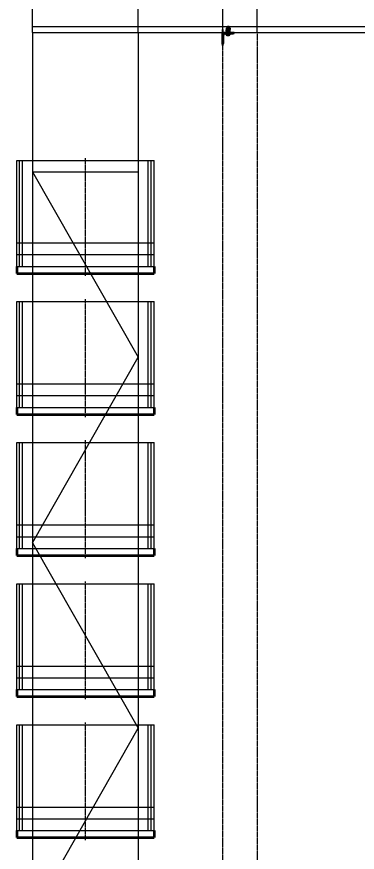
# Model space of a CAD drawing. Header units: millimetres. Extents: x -67280 to 67280, y -47520 to 47520.
# Drawn here: x 38706 to 41604, y 32789 to 39898 of the extents above; entities that cross this region are included whole.
import ezdxf

# ---------------------------------------------------------------- set-up
doc = ezdxf.new("R2010")
doc.units = ezdxf.units.MM
doc.linetypes.add('点画线', pattern=[18, 12, -2, 2, -2])
doc.layers.get('0').update_dxf_attribs({"lineweight": 35})
for name, color, linetype, lineweight in [('ACAD0', 7, 'Continuous', 18), ('ACADCAXA细实线层', 3, 'Continuous', 18), ('EB0', 7, 'Continuous', 35), ('中心线层', 1, '点画线', 18), ('尺寸线层', 4, 'Continuous', 18)]:
    doc.layers.add(name, color=color, linetype=linetype, lineweight=lineweight)
doc.styles.add('标准', font='', dxfattribs={"width": 0.667})
doc.styles.get('标准').set_extended_font_data('宋体')
doc.dimstyles.new('标准', dxfattribs={"dimscale": 160, "dimtxt": 2, "dimasz": 1, "dimexe": 1, "dimexo": 0, "dimgap": 1, "dimtad": 1, "dimdec": 1, "dimdsep": 46, "dimtxsty": '标准', "dimblk": '_CAXARROW', "dimcen": 0, "dimdle": 2, "dimaunit": 1, "dimadec": 0, "dimazin": 2, "dimtfac": 0.707107, "dimtdec": 3, "dimtmove": 0, "dimatfit": 3, "dimfxl": 0, "dimfrac": 2, "dimtolj": 1, "dimarcsym": 0})

# ---------------------------------------------------------------- blocks, each defined once
blk = doc.blocks.new('*X139')
at = {"layer": '尺寸线层', "linetype": 'Continuous', "lineweight": 18}
for points in [[(38840.9, 40726.5), (39000.9, 40746.5), (39000.9, 40706.5)], [(39740.9, 40726.5), (39580.9, 40746.5), (39580.9, 40706.5)]]:
    blk.add_hatch(color=0, dxfattribs=at).paths.add_polyline_path(points, flags=0)
at = {"layer": '尺寸线层', "color": 0}
for p, q in [((38840.9, 39764.1), (38840.9, 40886.5)), ((39740.9, 39764.1), (39740.9, 40886.5))]:
    blk.add_line(p, q, dxfattribs=at)
at = {"layer": '尺寸线层', "color": 0, "linetype": 'Continuous', "lineweight": 18}
blk.add_line((38840.9, 40726.5), (39740.9, 40726.5), dxfattribs=at)
at = {"layer": '尺寸线层', "color": 0, "insert": (39290.9, 41046.5), "char_height": 320, "width": 914.472, "attachment_point": 5, "line_spacing_factor": 1.15057, "style": '标准'}
blk.add_mtext('\\T1.1;900', dxfattribs=at)
blk = doc.blocks.new('_CAXARROW')
blk.add_hatch(color=0).paths.add_polyline_path([(0, 0), (-1, 0.125), (-1, -0.125)], flags=0)
blk = doc.blocks.new('*X1109')
at = {"layer": 'EB0', "linetype": 'Continuous', "lineweight": 25}
for p, q in [((1657.9, -1528.6), (1656.1, -1529.6)), ((1656.1, -1537.6), (1656.1, -1529.6)), ((1657.9, -1538.6), (1656.1, -1537.6)), ((1681.1, -1528.6), (1657.9, -1528.6)), ((1681.1, -1538.6), (1657.9, -1538.6)), ((1663, -1537.6), (1663, -1529.6)), ((1675.9, -1537.6), (1675.9, -1529.6)), ((1681.1, -1528.6), (1682.9, -1529.6)), ((1681.1, -1538.6), (1682.9, -1537.6)), ((1682.9, -1537.6), (1682.9, -1529.6))]:
    blk.add_line(p, q, dxfattribs=at)
for centre, radius, start, end in [((1659.6, -1535), 6.38, 57.13277, 122.86723), ((1659.6, -1532.2), 6.38, 237.13277, 302.86723), ((1669.5, -1549.4), 20.8, 71.98826, 108.01174), ((1669.5, -1517.7), 20.8, 251.98826, 288.01174), ((1679.4, -1535), 6.38, 57.13277, 122.86723), ((1679.4, -1532.2), 6.38, 237.13277, 302.86723)]:
    blk.add_arc(centre, radius, start, end, dxfattribs=at)
blk = doc.blocks.new('*X1108')
at = {"layer": 'EB0', "linetype": 'Continuous', "lineweight": 25}
for p, q in [((2270.1, 4763.8), (2268.3, 4762.8)), ((2268.3, 4762.8), (2268.3, 4750.1)), ((2294.3, 4763.8), (2270.1, 4763.8)), ((2275.4, 4772.9), (2274.2, 4771.7)), ((2274.2, 4771.7), (2274.2, 4749)), ((2290.2, 4771.7), (2274.2, 4771.7)), ((2275.2, 4762.8), (2275.2, 4750.1)), ((2289, 4772.9), (2275.4, 4772.9)), ((2282.2, 4694.5), (2282.2, 4777.6)), ((2290.2, 4771.7), (2289, 4772.9)), ((2289.1, 4762.8), (2289.1, 4750.1)), ((2290.2, 4771.7), (2290.2, 4749)), ((2294.3, 4763.8), (2296, 4762.8)), ((2296, 4762.8), (2296, 4750.1)), ((2270.1, 4749), (2268.3, 4750.1)), ((2270.1, 4749), (2268.3, 4748)), ((2268.3, 4735.3), (2268.3, 4748)), ((2270.1, 4734.2), (2268.3, 4735.3)), ((2294.3, 4749), (2270.1, 4749)), ((2294.3, 4749), (2270.1, 4749)), ((2294.3, 4749), (2270.1, 4749)), ((2294.3, 4749), (2270.1, 4749)), ((2294.3, 4734.2), (2270.1, 4734.2)), ((2274.2, 4727.6), (2274.2, 4712.9)), ((2275.2, 4735.3), (2275.2, 4748)), ((2282.2, 4730.2), (2281.1, 4734.2)), ((2283.2, 4730.2), (2282.2, 4734.2)), ((2289.1, 4735.3), (2289.1, 4748)), ((2290.2, 4727.6), (2290.2, 4712.9)), ((2294.3, 4749), (2296, 4750.1)), ((2294.3, 4749), (2296, 4748)), ((2294.3, 4734.2), (2296, 4735.3)), ((2296, 4735.3), (2296, 4748))]:
    blk.add_line(p, q, dxfattribs=at)
at = {"layer": 'EB0', "color": 0, "linetype": 'Continuous', "lineweight": 25}
for p, q in [((2275.4, 4772.9), (2275.4, 4749)), ((2289, 4772.9), (2289, 4749)), ((2275.4, 4727.6), (2275.4, 4712.9)), ((2289, 4727.6), (2289, 4712.9))]:
    blk.add_line(p, q, dxfattribs=at)
at = {"layer": 'EB0', "linetype": 'Continuous', "lineweight": 25}
for points in [[(2267.5, 4730.2), (2296.8, 4730.2), (2296.8, 4727.6), (2267.5, 4727.6), (2267.5, 4730.2)], [(2267.5, 4715.6), (2296.8, 4715.6), (2296.8, 4712.9), (2267.5, 4712.9), (2267.5, 4715.6)], [(2294.3, 4734.2), (2270, 4734.2), (2270, 4730.2), (2294.3, 4730.2), (2294.3, 4734.2)]]:
    blk.add_lwpolyline(points, dxfattribs=at)
for centre, radius, start, end in [((2271.8, 4757.4), 6.38, 57.13277, 122.86723), ((2282.2, 4739.8), 24, 73.22135, 106.77865), ((2292.6, 4757.4), 6.38, 57.13277, 122.86723), ((2271.8, 4755.4), 6.38, 237.13277, 302.86723), ((2271.8, 4742.6), 6.38, 57.13277, 122.86723), ((2271.8, 4740.6), 6.38, 237.13277, 302.86723), ((2282.2, 4773), 24, 253.22135, 286.77865), ((2282.2, 4725), 24, 73.22135, 106.77865), ((2282.2, 4758.2), 24, 253.22135, 286.77865), ((2292.6, 4755.4), 6.38, 237.13277, 302.86723), ((2292.6, 4742.6), 6.38, 57.13277, 122.86723), ((2292.6, 4740.6), 6.38, 237.13277, 302.86723)]:
    blk.add_arc(centre, radius, start, end, dxfattribs=at)
at = {"layer": 'ACAD0', "linetype": 'Continuous', "lineweight": 25}
blk.add_blockref('*X1109', (612.7, 6241.5), dxfattribs=at)
blk = doc.blocks.new('*X1107')
at = {"layer": 'EB0', "linetype": 'Continuous', "lineweight": 25}
for p, q in [((-5, -100), (-5, 0)), ((-5, 0), (95, 0)), ((0, -112.5), (0, 24.1)), ((5, -90), (5, -20)), ((15, -10), (85, -10))]:
    blk.add_line(p, q, dxfattribs=at)
for centre, start, end in [((85, 0), 270, 360), ((15, -20), 90, 180), ((-5, -90), 270, 0)]:
    blk.add_arc(centre, 10, start, end, dxfattribs=at)
at = {"layer": 'ACAD0', "linetype": 'Continuous', "lineweight": 25}
blk.add_blockref('*X1108', (-2237.2, -4725.6), dxfattribs=at)
blk = doc.blocks.new('*X1110')
at = {"layer": '尺寸线层', "linetype": 'Continuous', "lineweight": 18}
for points in [[(40460.9, 40726.5), (40300.9, 40746.5), (40300.9, 40706.5)], [(40750.9, 40726.5), (40910.9, 40746.5), (40910.9, 40706.5)]]:
    blk.add_hatch(color=0, dxfattribs=at).paths.add_polyline_path(points, flags=0)
at = {"layer": '尺寸线层', "color": 0}
for p, q in [((40460.9, 39788.2), (40460.9, 40886.5)), ((40750.9, 39767.1), (40750.9, 40886.5))]:
    blk.add_line(p, q, dxfattribs=at)
at = {"layer": '尺寸线层', "color": 0, "linetype": 'Continuous', "lineweight": 18}
blk.add_line((40140.9, 40726.5), (41070.9, 40726.5), dxfattribs=at)
at = {"layer": '尺寸线层', "color": 0, "insert": (40583.3, 41046.5), "char_height": 320, "width": 909.729, "attachment_point": 5, "line_spacing_factor": 1.15057, "style": '标准'}
blk.add_mtext('\\T1.1;290', dxfattribs=at)
blk = doc.blocks.new('*X1147')
at = {"layer": 'ACADCAXA细实线层', "color": 6, "linetype": 'Continuous', "lineweight": 18}
for p, q in [((-585, 960), (585, 960)), ((-585, 60), (-585, 960)), ((585, 60), (585, 960)), ((-585, 260), (585, 260)), ((-585, 160), (585, 160)), ((-585, 60), (585, 60))]:
    blk.add_line(p, q, dxfattribs=at)
at = {"layer": 'ACADCAXA细实线层', "color": 216, "linetype": 'Continuous', "lineweight": 18}
for p, q in [((-560, 60), (-560, 960)), ((560, 60), (560, 960))]:
    blk.add_line(p, q, dxfattribs=at)
at = {"layer": 'ACADCAXA细实线层', "color": 136, "linetype": 'Continuous', "lineweight": 18}
for p, q in [((-535, 60), (-535, 960)), ((535, 60), (535, 960))]:
    blk.add_line(p, q, dxfattribs=at)
at = {"layer": 'ACADCAXA细实线层', "linetype": 'Continuous', "lineweight": 18}
blk.add_line((585, 60), (585, 960), dxfattribs=at)
at = {"layer": 'EB0'}
for p, q in [((-585, 60), (-585, 0)), ((-585, 0), (585, 0)), ((585, 60), (585, 0))]:
    blk.add_line(p, q, dxfattribs=at)
at = {"layer": '中心线层'}
blk.add_line((0, -22), (0, 981), dxfattribs=at)
blk = doc.blocks.new('*X1148')
at = {"layer": 'ACADCAXA细实线层', "color": 6, "linetype": 'Continuous', "lineweight": 18}
for p, q in [((-585, 960), (585, 960)), ((-585, 60), (-585, 960)), ((585, 60), (585, 960)), ((-585, 260), (585, 260)), ((-585, 160), (585, 160)), ((-585, 60), (585, 60))]:
    blk.add_line(p, q, dxfattribs=at)
at = {"layer": 'ACADCAXA细实线层', "color": 216, "linetype": 'Continuous', "lineweight": 18}
for p, q in [((-560, 60), (-560, 960)), ((560, 60), (560, 960))]:
    blk.add_line(p, q, dxfattribs=at)
at = {"layer": 'ACADCAXA细实线层', "color": 136, "linetype": 'Continuous', "lineweight": 18}
for p, q in [((-535, 60), (-535, 960)), ((535, 60), (535, 960))]:
    blk.add_line(p, q, dxfattribs=at)
at = {"layer": 'ACADCAXA细实线层', "linetype": 'Continuous', "lineweight": 18}
blk.add_line((585, 60), (585, 960), dxfattribs=at)
at = {"layer": 'EB0'}
for p, q in [((-585, 60), (-585, 0)), ((-585, 0), (585, 0)), ((585, 60), (585, 0))]:
    blk.add_line(p, q, dxfattribs=at)
at = {"layer": '中心线层'}
blk.add_line((0, -22), (0, 981), dxfattribs=at)
blk = doc.blocks.new('*X1149')
at = {"layer": 'ACADCAXA细实线层', "color": 6, "linetype": 'Continuous', "lineweight": 18}
for p, q in [((-585, 960), (585, 960)), ((-585, 60), (-585, 960)), ((585, 60), (585, 960)), ((-585, 260), (585, 260)), ((-585, 160), (585, 160)), ((-585, 60), (585, 60))]:
    blk.add_line(p, q, dxfattribs=at)
at = {"layer": 'ACADCAXA细实线层', "color": 216, "linetype": 'Continuous', "lineweight": 18}
for p, q in [((-560, 60), (-560, 960)), ((560, 60), (560, 960))]:
    blk.add_line(p, q, dxfattribs=at)
at = {"layer": 'ACADCAXA细实线层', "color": 136, "linetype": 'Continuous', "lineweight": 18}
for p, q in [((-535, 60), (-535, 960)), ((535, 60), (535, 960))]:
    blk.add_line(p, q, dxfattribs=at)
at = {"layer": 'ACADCAXA细实线层', "linetype": 'Continuous', "lineweight": 18}
blk.add_line((585, 60), (585, 960), dxfattribs=at)
at = {"layer": 'EB0'}
for p, q in [((-585, 60), (-585, 0)), ((-585, 0), (585, 0)), ((585, 60), (585, 0))]:
    blk.add_line(p, q, dxfattribs=at)
at = {"layer": '中心线层'}
blk.add_line((0, -22), (0, 981), dxfattribs=at)
blk = doc.blocks.new('*X1150')
at = {"layer": 'ACADCAXA细实线层', "color": 6, "linetype": 'Continuous', "lineweight": 18}
for p, q in [((-585, 960), (585, 960)), ((-585, 60), (-585, 960)), ((585, 60), (585, 960)), ((-585, 260), (585, 260)), ((-585, 160), (585, 160)), ((-585, 60), (585, 60))]:
    blk.add_line(p, q, dxfattribs=at)
at = {"layer": 'ACADCAXA细实线层', "color": 216, "linetype": 'Continuous', "lineweight": 18}
for p, q in [((-560, 60), (-560, 960)), ((560, 60), (560, 960))]:
    blk.add_line(p, q, dxfattribs=at)
at = {"layer": 'ACADCAXA细实线层', "color": 136, "linetype": 'Continuous', "lineweight": 18}
for p, q in [((-535, 60), (-535, 960)), ((535, 60), (535, 960))]:
    blk.add_line(p, q, dxfattribs=at)
at = {"layer": 'ACADCAXA细实线层', "linetype": 'Continuous', "lineweight": 18}
blk.add_line((585, 60), (585, 960), dxfattribs=at)
at = {"layer": 'EB0'}
for p, q in [((-585, 60), (-585, 0)), ((-585, 0), (585, 0)), ((585, 60), (585, 0))]:
    blk.add_line(p, q, dxfattribs=at)
at = {"layer": '中心线层'}
blk.add_line((0, -22), (0, 981), dxfattribs=at)
blk = doc.blocks.new('*X1151')
at = {"layer": 'ACADCAXA细实线层', "color": 6, "linetype": 'Continuous', "lineweight": 18}
for p, q in [((-585, 960), (585, 960)), ((-585, 60), (-585, 960)), ((585, 60), (585, 960)), ((-585, 260), (585, 260)), ((-585, 160), (585, 160)), ((-585, 60), (585, 60))]:
    blk.add_line(p, q, dxfattribs=at)
at = {"layer": 'ACADCAXA细实线层', "color": 216, "linetype": 'Continuous', "lineweight": 18}
for p, q in [((-560, 60), (-560, 960)), ((560, 60), (560, 960))]:
    blk.add_line(p, q, dxfattribs=at)
at = {"layer": 'ACADCAXA细实线层', "color": 136, "linetype": 'Continuous', "lineweight": 18}
for p, q in [((-535, 60), (-535, 960)), ((535, 60), (535, 960))]:
    blk.add_line(p, q, dxfattribs=at)
at = {"layer": 'ACADCAXA细实线层', "linetype": 'Continuous', "lineweight": 18}
blk.add_line((585, 60), (585, 960), dxfattribs=at)
at = {"layer": 'EB0'}
for p, q in [((-585, 60), (-585, 0)), ((-585, 0), (585, 0)), ((585, 60), (585, 0))]:
    blk.add_line(p, q, dxfattribs=at)
at = {"layer": '中心线层'}
blk.add_line((0, -22), (0, 981), dxfattribs=at)

msp = doc.modelspace()

# ---------------------------------------------------------------- linework, layer by layer
at = {"layer": '中心线层'}
msp.add_line((40750.944, 39767.126), (40750.944, 28558.126), dxfattribs=at)
at = {"layer": '中心线层', "linetype": '点画线', "lineweight": 18}
msp.add_line((40460.944, 28726.63), (40460.944, 39651.654), dxfattribs=at)
at = {"layer": '尺寸线层'}
for p, q in [((38840.944, 39814.126), (51465.944, 39814.126)), ((38840.944, 39764.126), (38840.944, 28564.126)), ((38840.944, 39764.126), (42660.944, 39764.126)), ((39740.944, 39764.126), (39740.944, 28564.126)), ((38840.944, 38579.309), (39740.944, 38579.309)), ((38840.944, 38579.309), (39740.944, 37001.195)), ((38840.944, 35423.08), (39740.944, 37001.195)), ((38840.944, 35423.08), (39740.944, 33844.966)), ((38840.944, 32266.851), (39740.944, 33844.966))]:
    msp.add_line(p, q, dxfattribs=at)

# ---------------------------------------------------------------- block references
at = {"layer": 'EB0'}
msp.add_blockref('*X1107', (40460.944, 39764.126), dxfattribs=at)
at = {"layer": '尺寸线层'}
for name, p in [('*X1151', (39290.944, 37714.126)), ('*X1150', (39290.944, 36514.126)), ('*X1149', (39290.944, 35314.126)), ('*X1148', (39290.944, 34114.126)), ('*X1147', (39290.944, 32914.126))]:
    msp.add_blockref(name, p, dxfattribs=at)

# ---------------------------------------------------------------- dimensions: what is measured, and where the dimension line sits
dim = msp.add_linear_dim(base=(39740.944, 40726.524), p1=(38840.944, 39764.126), p2=(39740.944, 39764.126), dimstyle='标准', override={"dimsah": 1, "dimtfill": 1, "dimtzin": 8}, dxfattribs=at)
dim.commit()
dim.dimension.update_dxf_attribs({"geometry": '*X139', "text_midpoint": (39290.944, 40726.524)})
dim = msp.add_linear_dim(base=(40750.944, 40726.524), p1=(40460.944, 39788.216), p2=(40750.944, 39767.126), dimstyle='标准', override={"dimsah": 1, "dimtfill": 1, "dimtzin": 8}, dxfattribs=at)
dim.commit()
dim.dimension.update_dxf_attribs({"geometry": '*X1110', "text_midpoint": (40583.257, 40726.524), "dimtype": 160})

doc.saveas('drawing.dxf')
